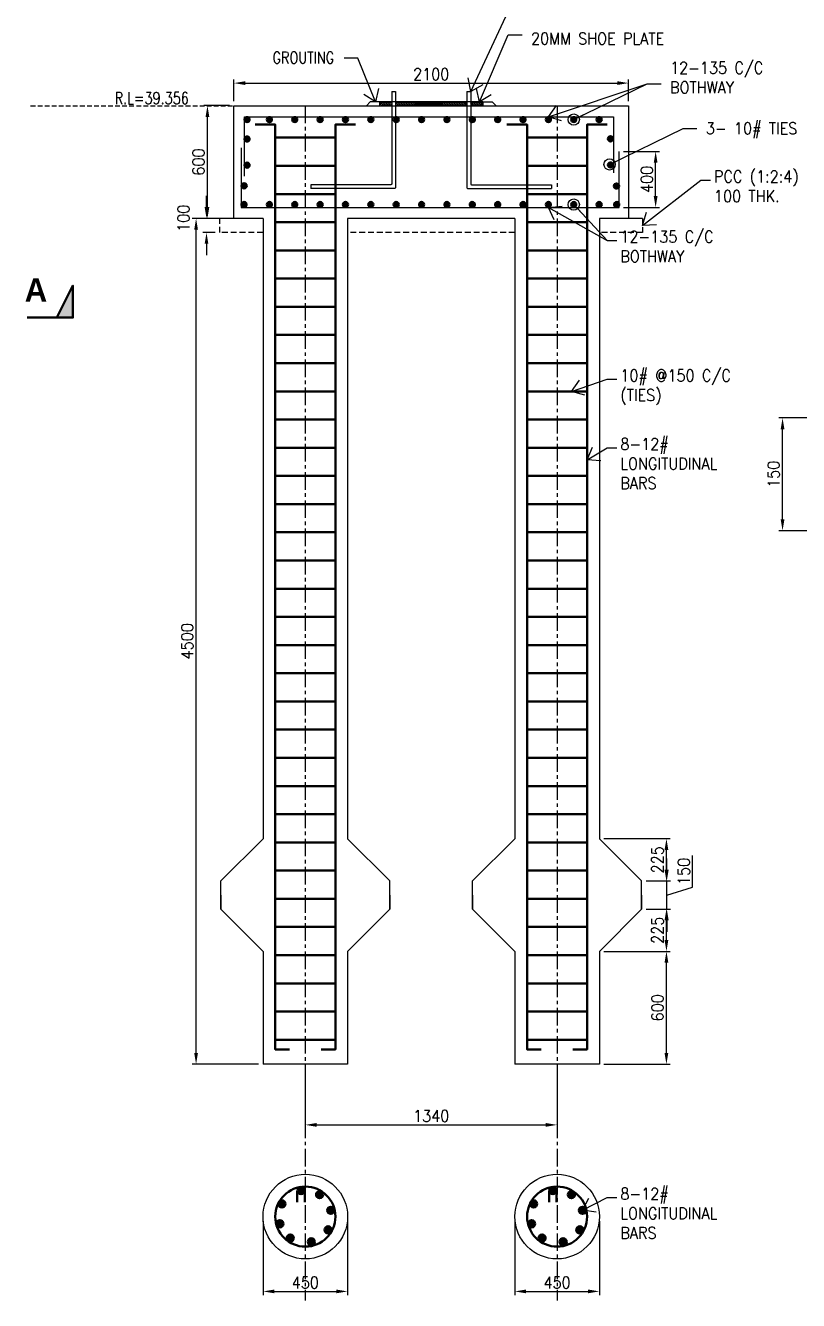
# Model space of a CAD drawing. Header units: millimetres. Extents: x 0 to 1124626, y -157535 to 82123.
# Drawn here: x 194485 to 202714, y 33053 to 46621 of the extents above; entities that cross this region are included whole.
import ezdxf

# ---------------------------------------------------------------- set-up
doc = ezdxf.new("R2010")
doc.units = ezdxf.units.MM
doc.header["$MEASUREMENT"] = 0
doc.linetypes.add('CENTER', pattern=[2, 1.25, -0.25, 0.25, -0.25])
doc.linetypes.add('DASHED', pattern=[0.75, 0.5, -0.25])
for name, color, linetype, lineweight in [('CN', 253, 'Continuous', 15), ('Dim', 6, 'Continuous', 13), ('FOOTING', 171, 'Continuous', 15), ('PEDESTAL', 232, 'Continuous', 15), ('STEEL', 240, 'Continuous', 30), ('Text', 7, 'Continuous', 15), ('TEXT-4', 2, 'Continuous', 25)]:
    doc.layers.add(name, color=color, linetype=linetype, lineweight=lineweight)
doc.layers.add('SUGGESTION', color=7, linetype='Continuous')
doc.styles.add('111', font='bold.shx', dxfattribs={"width": 0.9, "height": 90})
doc.styles.add('style1', font='romans.shx', dxfattribs={"width": 0.9, "height": 300})
doc.dimstyles.new('2.0 DIM-1', dxfattribs={"dimscale": 40, "dimtxt": 125, "dimasz": 3, "dimexe": 1, "dimexo": 1.2, "dimgap": 0.8, "dimtad": 1, "dimdec": 0, "dimlfac": 0.5, "dimzin": 1, "dimdsep": 46, "dimtxsty": 'style1', "dimcen": 2, "dimclrd": 8, "dimclre": 8, "dimclrt": 7, "dimadec": 0, "dimazin": 0, "dimtfac": 1, "dimtdec": 0, "dimtofl": 0, "dimtmove": 1, "dimatfit": 3, "dimfxl": 1, "dimtolj": 1, "dimtzin": 0, "dimlwd": 9, "dimlwe": 9, "dimarcsym": 1})
doc.dimstyles.new('8.0 DIM-1', dxfattribs={"dimscale": 40, "dimtxt": 125, "dimasz": 3, "dimexe": 1, "dimexo": 1.2, "dimgap": 0.8, "dimtad": 1, "dimdec": 0, "dimlfac": 0.125, "dimzin": 1, "dimdsep": 46, "dimtxsty": 'style1', "dimcen": 2, "dimclrd": 8, "dimclre": 8, "dimclrt": 7, "dimadec": 0, "dimazin": 0, "dimtfac": 1, "dimtdec": 0, "dimtofl": 0, "dimtmove": 1, "dimatfit": 3, "dimfxl": 1, "dimtolj": 1, "dimtzin": 0, "dimlwd": 9, "dimlwe": 9, "dimarcsym": 1})
doc.dimstyles.new('Copy of DIM-1', dxfattribs={"dimscale": 40, "dimtxt": 125, "dimasz": 3, "dimexe": 1, "dimexo": 1.2, "dimgap": 0.8, "dimtad": 1, "dimdec": 0, "dimzin": 1, "dimdsep": 46, "dimtxsty": 'style1', "dimcen": 2, "dimclrd": 8, "dimclre": 8, "dimclrt": 7, "dimadec": 0, "dimazin": 0, "dimtfac": 1, "dimtdec": 0, "dimtofl": 0, "dimtmove": 1, "dimatfit": 3, "dimfxl": 1, "dimtolj": 1, "dimtzin": 0, "dimlwd": 9, "dimlwe": 9, "dimarcsym": 1})

# ---------------------------------------------------------------- blocks, each defined once
blk = doc.blocks.new('SECTION MARK block')
at = {"layer": 'SUGGESTION', "lineweight": 30}
blk.add_hatch(color=256, dxfattribs=at).paths.add_polyline_path([(-249, -237), (-249, 104), (-78, -237)])
blk.add_lwpolyline([(-78, -237), (-249, 104), (-249, -237), (238, -237)], dxfattribs=at)
at = {"layer": 'TEXT-4', "lineweight": 18, "style": '111'}
blk.add_text('A', height=247, dxfattribs=at).set_placement((26, -66))
blk = doc.blocks.new('*D194')
at = {"layer": 'DEFPOINTS', "color": 0, "ltscale": 20, "transparency": 16777216}
for p in [(200904, 46008), (196704, 45768), (200904, 45768)]:
    blk.add_point(p, dxfattribs=at)
at = {"layer": 'Dim', "color": 8, "lineweight": 9, "ltscale": 20, "transparency": 16777216}
for p, q in [((196704, 45816), (196704, 46048)), ((196824, 46008), (200784, 46008)), ((200904, 45816), (200904, 46048))]:
    blk.add_line(p, q, dxfattribs=at)
at = {"layer": 'Dim', "color": 8, "ltscale": 20, "transparency": 16777216}
for points in [[(196824, 46028), (196824, 45988), (196704, 46008)], [(200784, 46028), (200784, 45988), (200904, 46008)]]:
    blk.add_solid(points, dxfattribs=at)
at = {"layer": 'Dim', "color": 7, "ltscale": 20, "transparency": 16777216, "insert": (198804, 46103), "char_height": 125, "attachment_point": 5, "style": 'style1'}
blk.add_mtext('\\A1;2100', dxfattribs=at)
blk = doc.blocks.new('*D195')
at = {"layer": 'DEFPOINTS', "color": 0, "ltscale": 20, "transparency": 16777216}
for p in [(200804, 45281), (201193, 45281), (200804, 44685)]:
    blk.add_point(p, dxfattribs=at)
at = {"layer": 'Dim', "color": 8, "lineweight": 9, "ltscale": 20, "transparency": 16777216}
for p, q in [((200852, 45281), (201233, 45281)), ((201193, 44805), (201193, 45161)), ((200852, 44685), (201233, 44685))]:
    blk.add_line(p, q, dxfattribs=at)
at = {"layer": 'Dim', "color": 8, "ltscale": 20, "transparency": 16777216}
for points in [[(201173, 45161), (201213, 45161), (201193, 45281)], [(201173, 44805), (201213, 44805), (201193, 44685)]]:
    blk.add_solid(points, dxfattribs=at)
at = {"layer": 'Dim', "color": 7, "ltscale": 20, "transparency": 16777216, "insert": (201099, 44983), "char_height": 125, "attachment_point": 5, "rotation": 90, "style": 'style1'}
blk.add_mtext('\\A1;400', dxfattribs=at)
blk = doc.blocks.new('*D196')
at = {"layer": 'DEFPOINTS', "color": 0, "ltscale": 20, "transparency": 16777216}
for p in [(196422, 45768), (196704, 45768), (196704, 44568)]:
    blk.add_point(p, dxfattribs=at)
at = {"layer": 'Dim', "color": 8, "lineweight": 9, "ltscale": 20, "transparency": 16777216}
for p, q in [((196656, 45768), (196382, 45768)), ((196422, 44688), (196422, 45648)), ((196656, 44568), (196382, 44568))]:
    blk.add_line(p, q, dxfattribs=at)
at = {"layer": 'Dim', "color": 8, "ltscale": 20, "transparency": 16777216}
for points in [[(196402, 45648), (196442, 45648), (196422, 45768)], [(196402, 44688), (196442, 44688), (196422, 44568)]]:
    blk.add_solid(points, dxfattribs=at)
at = {"layer": 'Dim', "color": 7, "ltscale": 20, "transparency": 16777216, "insert": (196327, 45168), "char_height": 125, "attachment_point": 5, "rotation": 90, "style": 'style1'}
blk.add_mtext('\\A1;600', dxfattribs=at)
blk = doc.blocks.new('*D197')
at = {"layer": 'DEFPOINTS', "color": 0, "ltscale": 20, "transparency": 16777216}
for p in [(196554, 44568), (196412, 44418), (196554, 44418)]:
    blk.add_point(p, dxfattribs=at)
at = {"layer": 'Dim', "color": 8, "lineweight": 9, "ltscale": 20, "transparency": 16777216}
for p, q in [((196412, 44688), (196412, 44808)), ((196506, 44568), (196372, 44568)), ((196506, 44418), (196372, 44418)), ((196412, 44298), (196412, 44178))]:
    blk.add_line(p, q, dxfattribs=at)
at = {"layer": 'Dim', "color": 8, "ltscale": 20, "transparency": 16777216}
for points in [[(196392, 44688), (196432, 44688), (196412, 44568)], [(196392, 44298), (196432, 44298), (196412, 44418)]]:
    blk.add_solid(points, dxfattribs=at)
at = {"layer": 'Dim', "color": 7, "ltscale": 20, "transparency": 16777216, "insert": (196167, 44570), "char_height": 125, "attachment_point": 5, "rotation": 90, "style": 'style1'}
blk.add_mtext('\\A1;100', dxfattribs=at)
blk = doc.blocks.new('*D198')
at = {"layer": 'DEFPOINTS', "color": 0, "ltscale": 20, "transparency": 16777216}
for p in [(197464, 35582), (200144, 35568), (200144, 34922)]:
    blk.add_point(p, dxfattribs=at)
at = {"layer": 'Dim', "color": 8, "lineweight": 9, "ltscale": 20, "transparency": 16777216}
for p, q in [((197464, 35534), (197464, 34882)), ((200144, 35520), (200144, 34882)), ((197584, 34922), (200024, 34922))]:
    blk.add_line(p, q, dxfattribs=at)
at = {"layer": 'Dim', "color": 8, "ltscale": 20, "transparency": 16777216}
for points in [[(197584, 34942), (197584, 34902), (197464, 34922)], [(200024, 34942), (200024, 34902), (200144, 34922)]]:
    blk.add_solid(points, dxfattribs=at)
at = {"layer": 'Dim', "color": 7, "ltscale": 20, "transparency": 16777216, "insert": (198804, 35017), "char_height": 125, "attachment_point": 5, "style": 'style1'}
blk.add_mtext('\\A1;1340', dxfattribs=at)
blk = doc.blocks.new('*D199')
at = {"layer": 'DEFPOINTS', "color": 0, "ltscale": 20, "transparency": 16777216}
for p in [(197014, 33946), (197914, 33946), (197914, 33150)]:
    blk.add_point(p, dxfattribs=at)
at = {"layer": 'Dim', "color": 8, "lineweight": 9, "ltscale": 20, "transparency": 16777216}
for p, q in [((197014, 33898), (197014, 33110)), ((197914, 33898), (197914, 33110)), ((197134, 33150), (197794, 33150))]:
    blk.add_line(p, q, dxfattribs=at)
at = {"layer": 'Dim', "color": 8, "ltscale": 20, "transparency": 16777216}
for points in [[(197134, 33170), (197134, 33130), (197014, 33150)], [(197794, 33170), (197794, 33130), (197914, 33150)]]:
    blk.add_solid(points, dxfattribs=at)
at = {"layer": 'Dim', "color": 7, "ltscale": 20, "transparency": 16777216, "insert": (197464, 33244), "char_height": 125, "attachment_point": 5, "style": 'style1'}
blk.add_mtext('\\A1;450', dxfattribs=at)
blk = doc.blocks.new('*D200')
at = {"layer": 'DEFPOINTS', "color": 0, "ltscale": 20, "transparency": 16777216}
for p in [(199694, 33946), (200594, 33946), (200594, 33150)]:
    blk.add_point(p, dxfattribs=at)
at = {"layer": 'Dim', "color": 8, "lineweight": 9, "ltscale": 20, "transparency": 16777216}
for p, q in [((199694, 33898), (199694, 33110)), ((200594, 33898), (200594, 33110)), ((199814, 33150), (200474, 33150))]:
    blk.add_line(p, q, dxfattribs=at)
at = {"layer": 'Dim', "color": 8, "ltscale": 20, "transparency": 16777216}
for points in [[(199814, 33170), (199814, 33130), (199694, 33150)], [(200474, 33170), (200474, 33130), (200594, 33150)]]:
    blk.add_solid(points, dxfattribs=at)
at = {"layer": 'Dim', "color": 7, "ltscale": 20, "transparency": 16777216, "insert": (200144, 33244), "char_height": 125, "attachment_point": 5, "style": 'style1'}
blk.add_mtext('\\A1;450', dxfattribs=at)
blk = doc.blocks.new('*D201')
at = {"layer": 'DEFPOINTS', "color": 0, "ltscale": 20, "transparency": 16777216}
for p in [(200594, 36768), (201308, 36768), (200594, 35568)]:
    blk.add_point(p, dxfattribs=at)
at = {"layer": 'Dim', "color": 8, "lineweight": 9, "ltscale": 20, "transparency": 16777216}
for p, q in [((200642, 36768), (201348, 36768)), ((201308, 35688), (201308, 36648)), ((200642, 35568), (201348, 35568))]:
    blk.add_line(p, q, dxfattribs=at)
at = {"layer": 'Dim', "color": 8, "ltscale": 20, "transparency": 16777216}
for points in [[(201288, 36648), (201328, 36648), (201308, 36768)], [(201288, 35688), (201328, 35688), (201308, 35568)]]:
    blk.add_solid(points, dxfattribs=at)
at = {"layer": 'Dim', "color": 7, "ltscale": 20, "transparency": 16777216, "insert": (201213, 36168), "char_height": 125, "attachment_point": 5, "rotation": 90, "style": 'style1'}
blk.add_mtext('\\A1;600', dxfattribs=at)
blk = doc.blocks.new('*D202')
at = {"layer": 'DEFPOINTS', "color": 0, "ltscale": 20, "transparency": 16777216}
for p in [(201044, 37218), (201308, 37218), (200594, 36768)]:
    blk.add_point(p, dxfattribs=at)
at = {"layer": 'Dim', "color": 8, "lineweight": 9, "ltscale": 20, "transparency": 16777216}
for p, q in [((201092, 37218), (201348, 37218)), ((201308, 36888), (201308, 37098)), ((200642, 36768), (201348, 36768))]:
    blk.add_line(p, q, dxfattribs=at)
at = {"layer": 'Dim', "color": 8, "ltscale": 20, "transparency": 16777216}
for points in [[(201288, 37098), (201328, 37098), (201308, 37218)], [(201288, 36888), (201328, 36888), (201308, 36768)]]:
    blk.add_solid(points, dxfattribs=at)
at = {"layer": 'Dim', "color": 7, "ltscale": 20, "transparency": 16777216, "insert": (201213, 36993), "char_height": 125, "attachment_point": 5, "rotation": 90, "style": 'style1'}
blk.add_mtext('\\A1;225', dxfattribs=at)
blk = doc.blocks.new('*D203')
at = {"layer": 'DEFPOINTS', "color": 0, "ltscale": 20, "transparency": 16777216}
for p in [(201044, 37518), (201312, 37518), (201044, 37218)]:
    blk.add_point(p, dxfattribs=at)
at = {"layer": 'Dim', "color": 8, "lineweight": 9, "ltscale": 20, "transparency": 16777216}
for p, q in [((201312, 37638), (201312, 37758)), ((201587, 37450), (201587, 37788)), ((201092, 37518), (201352, 37518)), ((201312, 37218), (201312, 37518)), ((201312, 37368), (201587, 37450)), ((201092, 37218), (201352, 37218)), ((201312, 37098), (201312, 36978))]:
    blk.add_line(p, q, dxfattribs=at)
at = {"layer": 'Dim', "color": 8, "ltscale": 20, "transparency": 16777216}
for points in [[(201292, 37638), (201332, 37638), (201312, 37518)], [(201292, 37098), (201332, 37098), (201312, 37218)]]:
    blk.add_solid(points, dxfattribs=at)
at = {"layer": 'Dim', "color": 7, "ltscale": 20, "transparency": 16777216, "insert": (201493, 37619), "char_height": 125, "attachment_point": 5, "rotation": 90, "style": 'style1'}
blk.add_mtext('\\A1;150', dxfattribs=at)
blk = doc.blocks.new('*D204')
at = {"layer": 'DEFPOINTS', "color": 0, "ltscale": 20, "transparency": 16777216}
for p in [(200594, 37968), (201308, 37968), (201044, 37518)]:
    blk.add_point(p, dxfattribs=at)
at = {"layer": 'Dim', "color": 8, "lineweight": 9, "ltscale": 20, "transparency": 16777216}
for p, q in [((200642, 37968), (201348, 37968)), ((201308, 37638), (201308, 37848)), ((201092, 37518), (201348, 37518))]:
    blk.add_line(p, q, dxfattribs=at)
at = {"layer": 'Dim', "color": 8, "ltscale": 20, "transparency": 16777216}
for points in [[(201288, 37848), (201328, 37848), (201308, 37968)], [(201288, 37638), (201328, 37638), (201308, 37518)]]:
    blk.add_solid(points, dxfattribs=at)
at = {"layer": 'Dim', "color": 7, "ltscale": 20, "transparency": 16777216, "insert": (201213, 37743), "char_height": 125, "attachment_point": 5, "rotation": 90, "style": 'style1'}
blk.add_mtext('\\A1;225', dxfattribs=at)
blk = doc.blocks.new('*D205')
at = {"layer": 'DEFPOINTS', "color": 0, "ltscale": 20, "transparency": 16777216}
for p in [(196301, 44568), (197014, 44568), (197014, 35568)]:
    blk.add_point(p, dxfattribs=at)
at = {"layer": 'Dim', "color": 8, "lineweight": 9, "ltscale": 20, "transparency": 16777216}
for p, q in [((196966, 44568), (196261, 44568)), ((196301, 35688), (196301, 44448)), ((196966, 35568), (196261, 35568))]:
    blk.add_line(p, q, dxfattribs=at)
at = {"layer": 'Dim', "color": 8, "ltscale": 20, "transparency": 16777216}
for points in [[(196281, 44448), (196321, 44448), (196301, 44568)], [(196281, 35688), (196321, 35688), (196301, 35568)]]:
    blk.add_solid(points, dxfattribs=at)
at = {"layer": 'Dim', "color": 7, "ltscale": 20, "transparency": 16777216, "insert": (196207, 40068), "char_height": 125, "attachment_point": 5, "rotation": 90, "style": 'style1'}
blk.add_mtext('\\A1;4500', dxfattribs=at)
blk = doc.blocks.new('*D219')
at = {"layer": 'DEFPOINTS', "color": 0, "ltscale": 20, "transparency": 16777216}
for p in [(202544, 42445), (203156, 42445), (203156, 41245)]:
    blk.add_point(p, dxfattribs=at)
at = {"layer": 'Dim', "color": 8, "lineweight": 9, "ltscale": 20, "transparency": 16777216}
for p, q in [((203108, 42445), (202504, 42445)), ((202544, 41365), (202544, 42325)), ((203108, 41245), (202504, 41245))]:
    blk.add_line(p, q, dxfattribs=at)
at = {"layer": 'Dim', "color": 8, "ltscale": 20, "transparency": 16777216}
for points in [[(202524, 42325), (202564, 42325), (202544, 42445)], [(202524, 41365), (202564, 41365), (202544, 41245)]]:
    blk.add_solid(points, dxfattribs=at)
at = {"layer": 'Dim', "color": 7, "ltscale": 20, "transparency": 16777216, "insert": (202449, 41845), "char_height": 125, "attachment_point": 5, "rotation": 90, "style": 'style1'}
blk.add_mtext('\\A1;150', dxfattribs=at)

msp = doc.modelspace()

# ---------------------------------------------------------------- hatches: boundary and pattern name
at = {"layer": 'PEDESTAL', "ltscale": 20}
h = msp.add_hatch(dxfattribs=at)
h.set_pattern_fill('ANSI31', color=256, scale=100)
h.set_pattern_definition([(45, (95243.746, 26232.201), (-8.8388348, 8.8388348), [])])
h.paths.add_polyline_path([(198384.0812, 45807.6714), (198254.0812, 45807.6714), (198254.0812, 45767.6714), (198384.0812, 45767.6714)])
h.paths.add_polyline_path([(198804.0812, 45807.6714), (198424.0812, 45807.6714), (198424.0812, 45767.6714), (198804.0812, 45767.6714)])
h.paths.add_polyline_path([(199184.0812, 45807.6714), (198804.0812, 45807.6714), (198804.0812, 45767.6714), (199184.0812, 45767.6714)])
h.paths.add_polyline_path([(199354.0812, 45807.6714), (199224.0812, 45807.6714), (199224.0812, 45767.6714), (199354.0812, 45767.6714)])
at = {"layer": 'STEEL', "ltscale": 20}
for points in [[(196871.2452, 45619.708, -1), (196816.5148, 45619.708, -1)], [(197108.8653, 45619.708, -1), (197054.135, 45619.708, -1)], [(197378.8653, 45619.708, -1), (197324.135, 45619.708, -1)], [(197648.8653, 45619.708, -1), (197594.135, 45619.708, -1)], [(197918.8653, 45619.708, -1), (197864.135, 45619.708, -1)], [(198188.8653, 45619.708, -1), (198134.135, 45619.708, -1)], [(198458.8653, 45619.708, -1), (198404.135, 45619.708, -1)], [(198728.8653, 45619.708, -1), (198674.135, 45619.708, -1)], [(198998.8653, 45619.708, -1), (198944.135, 45619.708, -1)], [(199268.8653, 45619.708, -1), (199214.135, 45619.708, -1)], [(199538.8653, 45619.708, -1), (199484.135, 45619.708, -1)], [(199808.8653, 45619.708, -1), (199754.135, 45619.708, -1)], [(200078.8653, 45619.708, -1), (200024.135, 45619.708, -1)], [(200348.8653, 45619.708, -1), (200294.135, 45619.708, -1)], [(200618.8653, 45619.708, -1), (200564.135, 45619.708, -1)], [(196871.2452, 45412.7999, -1), (196816.5148, 45412.7999, -1)], [(200685.286, 45415.5142, 1), (200740.0163, 45415.5142, 1)], [(196871.2452, 45134.6614, -1), (196816.5148, 45134.6614, -1)], [(200685.286, 45137.3757, 1), (200740.0163, 45137.3757, 1)], [(196840.2734, 44915.0961, -1), (196785.543, 44915.0961, -1)], [(200748.6834, 44912.355, 1), (200803.4138, 44912.355, 1)], [(196838.8653, 44715.6348, 1), (196784.135, 44715.6348, 1)], [(197108.8653, 44715.6348, 1), (197054.135, 44715.6348, 1)], [(197378.8653, 44715.6348, 1), (197324.135, 44715.6348, 1)], [(197648.8653, 44715.6348, 1), (197594.135, 44715.6348, 1)], [(197918.8653, 44715.6348, 1), (197864.135, 44715.6348, 1)], [(198188.8653, 44715.6348, 1), (198134.135, 44715.6348, 1)], [(198458.8653, 44715.6348, 1), (198404.135, 44715.6348, 1)], [(198728.8653, 44715.6348, 1), (198674.135, 44715.6348, 1)], [(198998.8653, 44715.6348, 1), (198944.135, 44715.6348, 1)], [(199268.8653, 44715.6348, 1), (199214.135, 44715.6348, 1)], [(199538.8653, 44715.6348, 1), (199484.135, 44715.6348, 1)], [(199808.8653, 44715.6348, 1), (199754.135, 44715.6348, 1)], [(200078.8653, 44715.6348, 1), (200024.135, 44715.6348, 1)], [(200348.8653, 44715.6348, 1), (200294.135, 44715.6348, 1)], [(200618.8653, 44715.6348, 1), (200564.135, 44715.6348, 1)], [(200805.7334, 44715.6348, 1), (200751.003, 44715.6348, 1)], [(197456.4001, 34223.794, 1), (197379.7776, 34223.794, 1)], [(197654.6473, 34179.6243, 1), (197578.0248, 34179.6243, 1)], [(200136.4146, 34223.794, 1), (200059.792, 34223.794, 1)], [(200334.6618, 34179.6243, 1), (200258.0393, 34179.6243, 1)], [(197252.4468, 34081.312, 1), (197175.8243, 34081.312, 1)], [(199932.4613, 34081.312, 1), (199855.8388, 34081.312, 1)], [(197773.0263, 34012.9201, 1), (197696.4038, 34012.9201, 1)], [(200453.0407, 34012.9201, 1), (200376.4182, 34012.9201, 1)], [(197231.0099, 33870.0058, 1), (197154.3874, 33870.0058, 1)], [(197744.4598, 33804.4643, 1), (197667.8373, 33804.4643, 1)], [(199911.0244, 33870.0058, 1), (199834.4019, 33870.0058, 1)], [(200424.4743, 33804.4643, 1), (200347.8518, 33804.4643, 1)], [(197342.258, 33717.55, 1), (197265.6355, 33717.55, 1)], [(197566.179, 33677.6548, 1), (197489.5565, 33677.6548, 1)], [(200022.2725, 33717.55, 1), (199945.6499, 33717.55, 1)], [(200246.1935, 33677.6548, 1), (200169.571, 33677.6548, 1)]]:
    msp.add_hatch(color=256, dxfattribs=at).paths.add_polyline_path(points)

# ---------------------------------------------------------------- linework, layer by layer
at = {"layer": 'CN', "linetype": 'CENTER', "ltscale": 150}
for p, q in [((197464.0812, 45767.6714), (197464.0812, 33053.2804)), ((200144.0956, 45767.6714), (200144.0956, 33053.2804))]:
    msp.add_line(p, q, dxfattribs=at)
at = {"layer": 'Dim', "ltscale": 20}
for p, q in [((198384.0812, 45917.6714), (198424.0812, 45917.6714)), ((199184.0812, 45917.6714), (199224.0812, 45917.6714)), ((198154.0812, 45807.6714), (198114.0812, 45767.6714)), ((198114.0812, 45767.6714), (199494.0812, 45767.6714)), ((199354.0812, 45807.6714), (198154.0812, 45807.6714)), ((198254.5787, 45807.6714), (198254.5787, 45767.6714)), ((199353.5836, 45807.6714), (199353.5836, 45767.6714)), ((199354.0812, 45807.6714), (199454.0812, 45807.6714)), ((199454.0812, 45807.6714), (199494.0812, 45767.6714)), ((196816.9797, 45016.4935), (196816.9797, 45650.5766)), ((196816.9797, 45650.5766), (200743.661, 45650.5766)), ((200743.661, 45650.5766), (200743.661, 45054.3493)), ((196781.5956, 45318.8493), (196781.5956, 44684.7662)), ((200803.7363, 44684.7662), (200803.7363, 45280.9935)), ((197523.4023, 44926.8286), (197523.4023, 44886.8286)), ((200084.76, 44926.8286), (200084.76, 44886.8286)), ((196781.5956, 44684.7662), (200803.7363, 44684.7662))]:
    msp.add_line(p, q, dxfattribs=at)
at = {"layer": 'Dim', "color": 31, "linetype": 'DASHED', "ltscale": 100, "true_color": 0xfecc66}
msp.add_line((194540.2063, 45767.6714), (196704.0812, 45767.6714), dxfattribs=at)
at = {"layer": 'Dim', "ltscale": 20}
for points in [[(198384.0812, 45917.6714), (198384.0812, 44936.8286, -0.4142135624), (198374.0812, 44926.8286), (197523.4023, 44926.8286)], [(198424.0812, 45917.6714), (198424.0812, 44896.8286, -0.4142135624), (198414.0812, 44886.8286), (197523.4023, 44886.8286)], [(199184.0812, 45917.6714), (199184.0812, 44896.8286, 0.4142135624), (199194.0812, 44886.8286), (200084.76, 44886.8286)], [(199224.0812, 45917.6714), (199224.0812, 44936.8286, 0.4142135624), (199234.0812, 44926.8286), (200084.76, 44926.8286)]]:
    msp.add_lwpolyline(points, format="xyb", dxfattribs=at)
for centre in [(197464.0812, 33946.0593), (200144.0956, 33946.0593)]:
    msp.add_circle(centre, 450, dxfattribs=at)
at = {"layer": 'FOOTING', "ltscale": 20}
for p, q in [((196704.0812, 45767.6714), (200904.0812, 45767.6714)), ((196704.0812, 44567.6714), (196554.0812, 44567.6714)), ((197014.0812, 44567.6714), (197014.0812, 37967.6714)), ((197914.0812, 44567.6714), (197914.0812, 37967.6714)), ((199694.0956, 44567.6714), (199694.0956, 37967.6859)), ((200594.0667, 44567.6714), (200594.0667, 37967.6859)), ((201054.0812, 44567.6714), (200904.0812, 44567.6714)), ((196564.0812, 37517.6714), (197014.0812, 37967.6714)), ((198364.0812, 37517.6714), (197914.0812, 37967.6714)), ((199244.0812, 37517.6714), (199694.0956, 37967.6859)), ((201044.0812, 37517.6714), (200594.0667, 37967.6859)), ((196564.0812, 37367.6714), (196564.0812, 37517.6714)), ((198364.0812, 37367.6714), (198364.0812, 37517.6714)), ((199244.0812, 37367.6714), (199244.0812, 37517.6714)), ((201044.0812, 37367.6714), (201044.0812, 37517.6714)), ((196564.0812, 37217.6714), (196564.0812, 37367.6714)), ((196564.0812, 37367.6714), (196564.0812, 37217.6714)), ((198364.0812, 37217.6714), (198364.0812, 37367.6714)), ((198364.0812, 37367.6714), (198364.0812, 37217.6714)), ((199244.0812, 37217.6714), (199244.0812, 37367.6714)), ((199244.0812, 37367.6714), (199244.0812, 37217.6714)), ((201044.0812, 37217.6714), (201044.0812, 37367.6714)), ((201044.0812, 37367.6714), (201044.0812, 37217.6714)), ((196564.0812, 37217.6714), (197014.0812, 36767.6714)), ((198364.0812, 37217.6714), (197914.0812, 36767.6714)), ((199244.0812, 37217.6714), (199694.0956, 36767.6569)), ((201044.0812, 37217.6714), (200594.0812, 36767.6714)), ((197014.0812, 36767.6714), (197014.0812, 35567.6714)), ((197914.0812, 36767.6714), (197914.0812, 35567.6714)), ((199694.0956, 36767.6569), (199694.0956, 35567.6714)), ((200594.0667, 36767.6569), (200594.0667, 35567.6714))]:
    msp.add_line(p, q, dxfattribs=at)
for points in [[(197014.0812, 44567.6714), (196704.0812, 44567.6714), (196704.0812, 45767.6714)], [(200904.0812, 45767.6714), (200904.0812, 44567.6714), (200594.0667, 44567.6714)], [(199694.0956, 44567.6714), (197914.0812, 44567.6714)], [(197914.0812, 35567.6714), (197014.0812, 35567.6714)], [(200594.0667, 35567.6714), (199694.0956, 35567.6714)]]:
    msp.add_lwpolyline(points, dxfattribs=at)
at = {"layer": 'FOOTING', "linetype": 'DASHED', "ltscale": 125}
for points in [[(197014.0812, 44417.6714), (196554.0812, 44417.6714), (196554.0812, 44567.6714)], [(201054.0812, 44567.6714), (201054.0812, 44417.6714), (200594.0667, 44417.6714)], [(199694.0956, 44417.6714), (197914.0812, 44417.6714)]]:
    msp.add_lwpolyline(points, dxfattribs=at)
at = {"layer": 'STEEL', "ltscale": 20}
for p, q in [((197144.3499, 45427.8623), (197783.8125, 45427.8623)), ((199824.3499, 45427.8623), (200463.8125, 45427.8623)), ((197144.3499, 45127.8623), (197783.8125, 45127.8623)), ((199824.3499, 45127.8623), (200463.8125, 45127.8623)), ((197144.3499, 44827.8623), (197783.8125, 44827.8623)), ((199824.3499, 44827.8623), (200463.8125, 44827.8623)), ((197144.3499, 44527.8623), (197783.8125, 44527.8623)), ((199824.3499, 44527.8623), (200463.8125, 44527.8623)), ((197144.3499, 44227.8623), (197783.8125, 44227.8623)), ((199824.3499, 44227.8623), (200463.8125, 44227.8623)), ((197144.3499, 43927.8623), (197783.8125, 43927.8623)), ((199824.3499, 43927.8623), (200463.8125, 43927.8623)), ((197144.3499, 43627.8623), (197783.8125, 43627.8623)), ((199824.3499, 43627.8623), (200463.8125, 43627.8623)), ((197144.3499, 43327.8623), (197783.8125, 43327.8623)), ((199824.3499, 43327.8623), (200463.8125, 43327.8623)), ((197144.3499, 43027.8623), (197783.8125, 43027.8623)), ((199824.3499, 43027.8623), (200463.8125, 43027.8623)), ((197144.3499, 42727.8623), (197783.8125, 42727.8623)), ((199824.3499, 42727.8623), (200463.8125, 42727.8623)), ((197144.3499, 42427.8623), (197783.8125, 42427.8623)), ((199824.3499, 42427.8623), (200463.8125, 42427.8623)), ((197144.3499, 42127.8623), (197783.8125, 42127.8623)), ((199824.3499, 42127.8623), (200463.8125, 42127.8623)), ((197144.3499, 41827.8623), (197783.8125, 41827.8623)), ((199824.3499, 41827.8623), (200463.8125, 41827.8623)), ((197144.3499, 41527.8623), (197783.8125, 41527.8623)), ((199824.3499, 41527.8623), (200463.8125, 41527.8623)), ((197144.3499, 41227.8623), (197783.8125, 41227.8623)), ((199824.3499, 41227.8623), (200463.8125, 41227.8623)), ((197144.3499, 40927.8623), (197783.8125, 40927.8623)), ((199824.3499, 40927.8623), (200463.8125, 40927.8623)), ((197144.3499, 40627.8623), (197783.8125, 40627.8623)), ((199824.3499, 40627.8623), (200463.8125, 40627.8623)), ((197144.3499, 40327.8623), (197783.8125, 40327.8623)), ((199824.3499, 40327.8623), (200463.8125, 40327.8623)), ((197144.3499, 40027.8623), (197783.8125, 40027.8623)), ((199824.3499, 40027.8623), (200463.8125, 40027.8623)), ((197144.3499, 39727.8623), (197783.8125, 39727.8623)), ((199824.3499, 39727.8623), (200463.8125, 39727.8623)), ((197144.3499, 39427.8623), (197783.8125, 39427.8623)), ((199824.3499, 39427.8623), (200463.8125, 39427.8623)), ((197144.3499, 39127.8623), (197783.8125, 39127.8623)), ((199824.3499, 39127.8623), (200463.8125, 39127.8623)), ((197144.3499, 38827.8623), (197783.8125, 38827.8623)), ((199824.3499, 38827.8623), (200463.8125, 38827.8623)), ((197144.3499, 38527.8623), (197783.8125, 38527.8623)), ((199824.3499, 38527.8623), (200463.8125, 38527.8623)), ((197144.3499, 38227.8623), (197783.8125, 38227.8623)), ((199824.3499, 38227.8623), (200463.8125, 38227.8623)), ((197144.3499, 37927.8623), (197783.8125, 37927.8623)), ((199824.3499, 37927.8623), (200463.8125, 37927.8623)), ((197144.3499, 37627.8623), (197783.8125, 37627.8623)), ((199824.3499, 37627.8623), (200463.8125, 37627.8623)), ((197144.3499, 37327.8623), (197783.8125, 37327.8623)), ((199824.3499, 37327.8623), (200463.8125, 37327.8623)), ((197144.3499, 37027.8623), (197783.8125, 37027.8623)), ((199824.3499, 37027.8623), (200463.8125, 37027.8623)), ((197144.3499, 36727.8623), (197783.8125, 36727.8623)), ((199824.3499, 36727.8623), (200463.8125, 36727.8623)), ((197144.3499, 36427.8623), (197783.8125, 36427.8623)), ((199824.3499, 36427.8623), (200463.8125, 36427.8623)), ((197144.3499, 36127.8623), (197783.8125, 36127.8623)), ((199824.3499, 36127.8623), (200463.8125, 36127.8623)), ((197144.3499, 35827.8623), (197783.8125, 35827.8623)), ((199824.3499, 35827.8623), (200463.8125, 35827.8623)), ((197378.367, 34221.5118), (197378.367, 34098.9538)), ((197457.4274, 34221.5118), (197457.4274, 34098.9538)), ((200058.3815, 34221.5118), (200058.3815, 34098.9538)), ((200137.4419, 34221.5118), (200137.4419, 34098.9538))]:
    msp.add_line(p, q, dxfattribs=at)
for points in [[(196930.3569, 45566.8973), (197144.3499, 45566.8973), (197144.3499, 35725.3043), (197295.5657, 35725.3043)], [(197997.8054, 45566.8973), (197783.8125, 45566.8973), (197783.8125, 35725.3043), (197632.5966, 35725.3043)], [(199610.3569, 45566.8973), (199824.3499, 45566.8973), (199824.3499, 35725.3043), (199975.5657, 35725.3043)], [(200677.8054, 45566.8973), (200463.8125, 45566.8973), (200463.8125, 35725.3043), (200312.5966, 35725.3043)]]:
    msp.add_lwpolyline(points, dxfattribs=at)
for centre, radius in [((196843.88, 45619.708), 27.3652), ((197081.5001, 45619.708), 27.3652), ((197351.5001, 45619.708), 27.3652), ((197621.5001, 45619.708), 27.3652), ((197891.5001, 45619.708), 27.3652), ((198161.5001, 45619.708), 27.3652), ((198431.5001, 45619.708), 27.3652), ((198701.5001, 45619.708), 27.3652), ((198971.5001, 45619.708), 27.3652), ((199241.5001, 45619.708), 27.3652), ((199511.5001, 45619.708), 27.3652), ((199781.5001, 45619.708), 27.3652), ((200051.5001, 45619.708), 27.3652), ((200321.5001, 45619.708), 27.3652), ((200591.5001, 45619.708), 27.3652), ((196843.88, 45412.7999), 27.3652), ((200712.6512, 45415.5142), 27.3652), ((196843.88, 45134.6614), 27.3652), ((200712.6512, 45137.3757), 27.3652), ((196812.9082, 44915.0961), 27.3652), ((200776.0486, 44912.355), 27.3652), ((196811.5001, 44715.6348), 27.3652), ((197081.5001, 44715.6348), 27.3652), ((197351.5001, 44715.6348), 27.3652), ((197621.5001, 44715.6348), 27.3652), ((197891.5001, 44715.6348), 27.3652), ((198161.5001, 44715.6348), 27.3652), ((198431.5001, 44715.6348), 27.3652), ((198701.5001, 44715.6348), 27.3652), ((198971.5001, 44715.6348), 27.3652), ((199241.5001, 44715.6348), 27.3652), ((199511.5001, 44715.6348), 27.3652), ((199781.5001, 44715.6348), 27.3652), ((200051.5001, 44715.6348), 27.3652), ((200321.5001, 44715.6348), 27.3652), ((200591.5001, 44715.6348), 27.3652), ((200778.3682, 44715.6348), 27.3652), ((197464.0812, 33946.0593), 319.7313), ((197418.0888, 34223.794), 38.3113), ((197616.3361, 34179.6243), 38.3113), ((200144.0956, 33946.0593), 319.7313), ((200098.1033, 34223.794), 38.3113), ((200296.3505, 34179.6243), 38.3113), ((197214.1356, 34081.312), 38.3113), ((199894.15, 34081.312), 38.3113), ((197734.715, 34012.9201), 38.3113), ((200414.7295, 34012.9201), 38.3113), ((197192.6986, 33870.0058), 38.3113), ((197706.1486, 33804.4643), 38.3113), ((199872.7131, 33870.0058), 38.3113), ((200386.163, 33804.4643), 38.3113), ((197303.9467, 33717.55), 38.3113), ((197527.8677, 33677.6548), 38.3113), ((199983.9612, 33717.55), 38.3113), ((200207.8822, 33677.6548), 38.3113)]:
    msp.add_circle(centre, radius, dxfattribs=at)

# ---------------------------------------------------------------- block references
at = {"layer": 'Dim', "xscale": -1}
msp.add_blockref('SECTION MARK block', (194741.0966, 43749.3737), dxfattribs=at)

# ---------------------------------------------------------------- texts
at = {"layer": 'Text', "ltscale": 20, "style": 'style1', "width": 0.8}
for s, p in [('GROUTING ', (197115.6013, 46216.4767)), ('R.L=39.356', (195435.0902, 45785.3838))]:
    msp.add_text(s, height=125, dxfattribs=at).set_placement(p)
at = {"layer": 'Text', "ltscale": 20, "char_height": 125, "style": 'style1'}
for s, insert, width, attachment_point in [('20MM SHOE PLATE', (199866.573, 46419.3511), 2209.977615, 7), ('12-135 C/C \\PBOTHWAY', (201346.3649, 45899.4627), 1577.336222, 7), ('3- 10# TIES', (201727.6729, 45422.446), 1577.336222, 7), ('PCC (1:2:4) \\P100 THK.', (201813.6975, 45076.3658), 1577.336222, 1), ('12-135 C/C \\PBOTHWAY', (200817.2849, 44435.88), 1577.336222, 1), ('10# @150 C/C\\P(TIES)', (200817.2849, 42958.8991), 1577.336222, 1), ('8-12# LONGITUDINAL BARS', (200817.2849, 42230.1489), 1577.336222, 1), ('8-12# LONGITUDINAL BARS', (200817.2849, 34251.6596), 1577.336222, 1)]:
    msp.add_mtext(s, dxfattribs=dict(at, insert=insert, width=width, attachment_point=attachment_point))

# ---------------------------------------------------------------- dimensions: what is measured, and where the dimension line sits
at = {"layer": 'Dim', "ltscale": 20}
for base, p1, p2, picture, middle in [((200904.0812, 46008.4534), (196704.0812, 45767.6714), (200904.0812, 45767.6714), '*D194', (198804.0812, 46102.9534)), ((200144.0812, 34922.0826), (197464.0812, 35581.7339), (200144.0812, 35567.6714), '*D198', (198804.0812, 35016.5826)), ((197914.0812, 33149.8149), (197014.0812, 33946.0593), (197914.0812, 33946.0593), '*D199', (197464.0812, 33244.3149)), ((200594.0956, 33149.8149), (199694.0956, 33946.0593), (200594.0956, 33946.0593), '*D200', (200144.0956, 33244.3149))]:
    dim = msp.add_linear_dim(base=base, p1=p1, p2=p2, dimstyle='2.0 DIM-1', dxfattribs=at)
    dim.commit()
    dim.dimension.update_dxf_attribs({"geometry": picture, "text_midpoint": middle})
for base, p1, p2, dimstyle, picture, middle in [((196421.7595, 45767.6714), (196704.0812, 44567.6714), (196704.0812, 45767.6714), '2.0 DIM-1', '*D196', (196327.2595, 45167.6714)), ((196301.1989, 44567.6714), (197014.0812, 35567.6714), (197014.0812, 44567.6714), '2.0 DIM-1', '*D205', (196206.6989, 40067.6714)), ((202543.5709, 42444.8996), (203155.8487, 41244.8996), (203155.8487, 42444.8996), '8.0 DIM-1', '*D219', (202449.0709, 41844.8996)), ((201307.5337, 37967.6859), (201044.0812, 37517.6714), (200594.0667, 37967.6859), '2.0 DIM-1', '*D204', (201213.0337, 37742.6786)), ((201311.7773, 37517.6714), (201044.0812, 37217.6714), (201044.0812, 37517.6714), '2.0 DIM-1', '*D203', (201492.7773, 37482.3214)), ((201307.5404, 37217.6714), (200594.0812, 36767.6714), (201044.0812, 37217.6714), '2.0 DIM-1', '*D202', (201213.0404, 36992.6714)), ((201307.5404, 36767.6714), (200594.0667, 35567.6714), (200594.0812, 36767.6714), '2.0 DIM-1', '*D201', (201213.0404, 36167.6714))]:
    dim = msp.add_linear_dim(base=base, p1=p1, p2=p2, angle=90, dimstyle=dimstyle, dxfattribs=at)
    dim.commit()
    dim.dimension.update_dxf_attribs({"geometry": picture, "text_midpoint": middle})
for base, p1, p2, text, picture, middle in [((201193.0569, 45280.9935), (200803.7363, 44684.7662), (200803.7363, 45280.9935), '400', '*D195', (201098.5569, 44982.8798)), ((196411.7642, 44417.6714), (196554.0812, 44567.6714), (196554.0812, 44417.6714), '100', '*D197', (196166.7642, 44569.8214))]:
    dim = msp.add_linear_dim(base=base, p1=p1, p2=p2, angle=90, text=text, dimstyle='2.0 DIM-1', dxfattribs=at)
    dim.commit()
    dim.dimension.update_dxf_attribs({"geometry": picture, "text_midpoint": middle})

# ---------------------------------------------------------------- leaders
for points, override in [([(199224.0812, 45917.6714), (199624.103, 46770.6071), (199772.2434, 46770.6071)], {"dimtxt": 125, "dimasz": 3, "dimgap": 0.8, "dimtad": 0, "dimldrblk": 'Open90'}), ([(199318.7399, 45807.6714), (199624.103, 46521.2336), (199772.2434, 46521.2336)], {"dimtxt": 125, "dimasz": 3, "dimgap": 0.8, "dimtad": 0, "dimldrblk": 'Open90'}), ([(198209.8631, 45807.6714), (198024.4308, 46274.9454), (197876.2904, 46274.9454)], {"dimtxt": 125, "dimasz": 3, "dimgap": 0.8, "dimtad": 0, "dimldrblk": 'Open90'}), ([(200051.5001, 45650.5766), (201103.895, 46001.3453), (201252.0353, 46001.3453)], {"dimtxt": 125, "dimasz": 3, "dimgap": 0.8, "dimtad": 0, "dimldrblk": 'Open90'}), ([(200321.5001, 45619.708), (201103.895, 46001.3453), (201252.0353, 46001.3453)], {"dimtxt": 125, "dimasz": 3, "dimgap": 0.8, "dimtad": 0, "dimldrblk": 'Origin'}), ([(200702.8081, 45142.6912), (201485.2029, 45524.3285), (201633.3433, 45524.3285)], {"dimtxt": 125, "dimasz": 3, "dimgap": 0.8, "dimtad": 0, "dimldrblk": 'Origin'}), ([(201054.0812, 44492.6714), (201673.2064, 44974.4833), (201777.603, 44974.4833)], {"dimtxt": 125, "dimasz": 3, "dimtad": 0, "dimldrblk": 'Open90'}), ([(200321.5001, 44715.6348), (200676.7939, 44333.9975), (200781.1904, 44333.9975)], {"dimtxt": 125, "dimasz": 3, "dimgap": 0.8, "dimtad": 0, "dimldrblk": 'Origin'}), ([(200051.5001, 44684.7662), (200676.7939, 44333.9975), (200781.1904, 44333.9975)], {"dimtxt": 125, "dimasz": 3, "dimgap": 0.8, "dimtad": 0, "dimldrblk": 'Open90'}), ([(200296.9266, 42727.8623), (200676.7939, 42857.0165), (200781.1904, 42857.0165)], {"dimtxt": 125, "dimasz": 3, "dimtad": 0, "dimldrblk": 'Open90'}), ([(200463.8125, 41999.1121), (200676.7939, 42128.2663), (200781.1904, 42128.2663)], {"dimtxt": 125, "dimasz": 3, "dimtad": 0, "dimldrblk": 'Open90'}), ([(200414.7295, 34012.9201), (200676.7939, 34149.777), (200781.1904, 34149.777)], {"dimtxt": 125, "dimasz": 3, "dimtad": 0, "dimldrblk": 'Open90'})]:
    msp.add_leader(points, dimstyle='Copy of DIM-1', override=override, dxfattribs=at)

doc.saveas('drawing.dxf')
